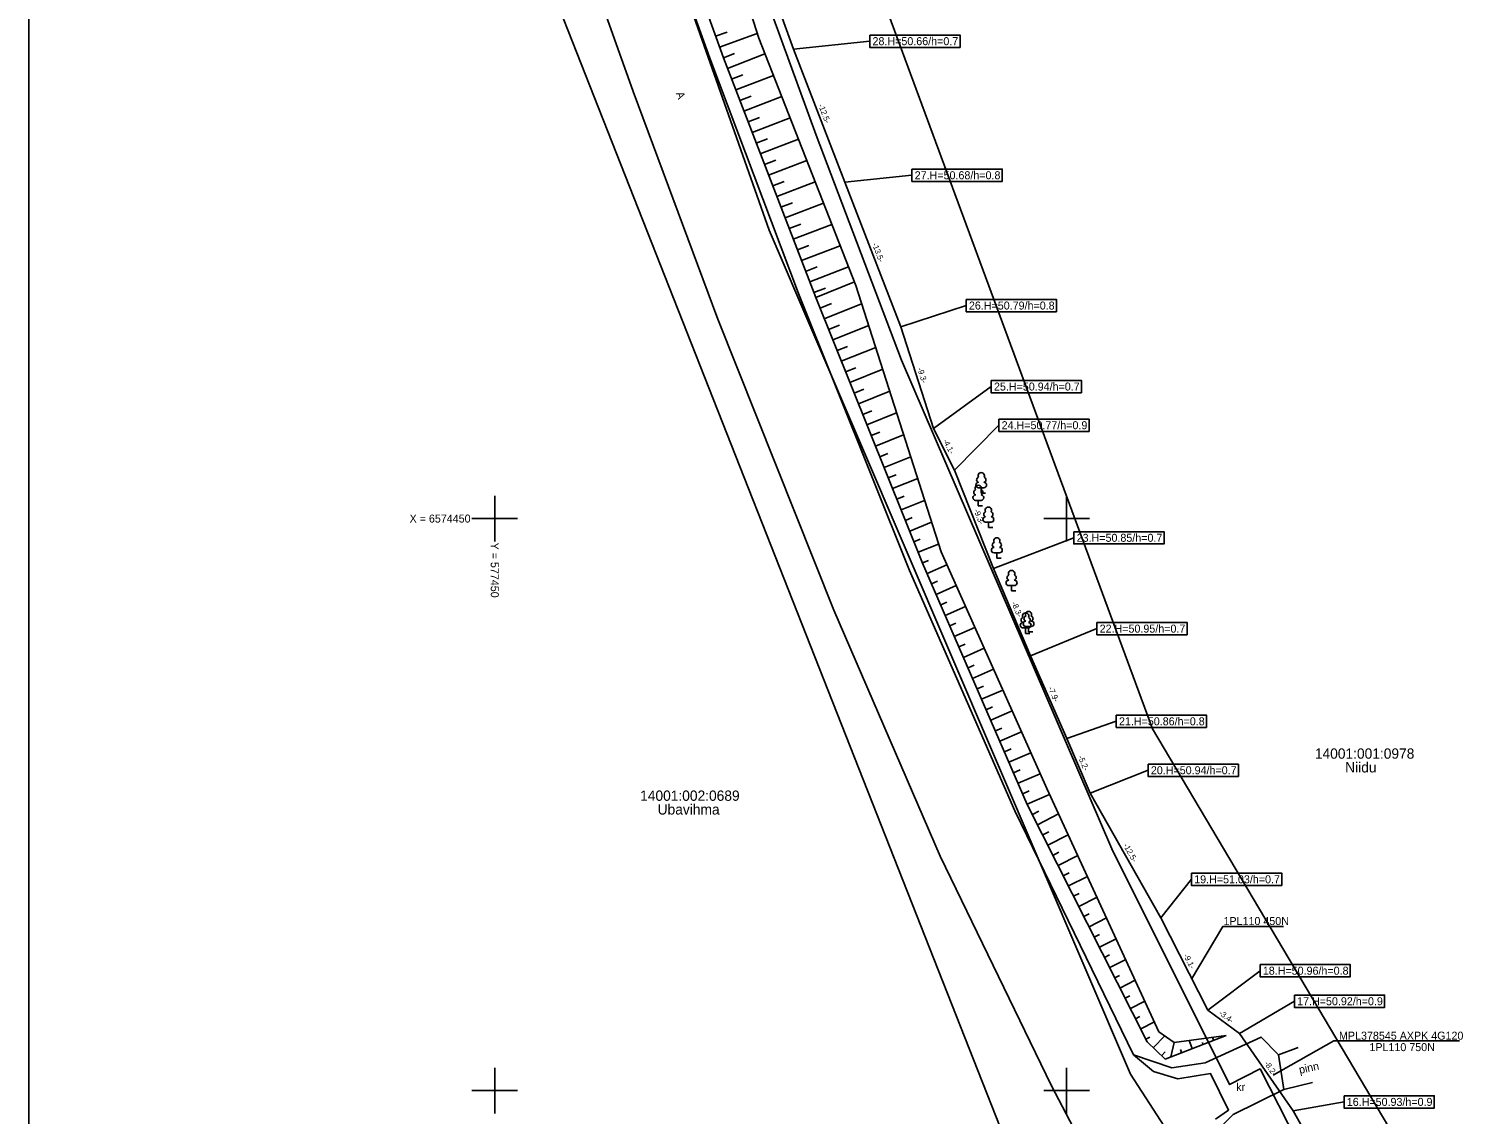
# Model space of a CAD drawing. Extents: x 577409 to 577599, y 6574248 to 6574623.
# Drawn here: x 577409.3 to 577535.3, y 6574397.9 to 6574492.8 of the extents above; entities that cross this region are included whole.
import ezdxf

# ---------------------------------------------------------------- set-up
doc = ezdxf.new("R2010")
doc.units = 0
for name, color, linetype in [('ABIJOONIS', 7, 'Continuous'), ('JOONSIDE', 7, 'Continuous'), ('MOOTPIIR', 7, 'Continuous'), ('MPKAABEL', 7, 'Continuous'), ('PIIR', 7, 'Continuous'), ('PUU', 7, 'Continuous'), ('RELJEEF', 7, 'Continuous'), ('TEE', 7, 'Continuous'), ('VORK', 7, 'Continuous'), ('VORMISTUS', 7, 'Continuous')]:
    doc.layers.add(name, color=color, linetype=linetype)

msp = doc.modelspace()

# ---------------------------------------------------------------- linework, layer by layer
at = {"layer": 'ABIJOONIS'}
for points in [[(577482.79, 6574492.26), (577490.68, 6574492.26), (577490.68, 6574491.19), (577482.79, 6574491.19)], [(577486.47, 6574480.55), (577494.37, 6574480.55), (577494.37, 6574479.47), (577486.47, 6574479.47)], [(577491.22, 6574469.16), (577499.11, 6574469.16), (577499.11, 6574468.08), (577491.22, 6574468.08)], [(577493.4, 6574462.08), (577501.3, 6574462.08), (577501.3, 6574461), (577493.4, 6574461)], [(577494.08, 6574458.7), (577501.97, 6574458.7), (577501.97, 6574457.62), (577494.08, 6574457.62)], [(577500.63, 6574448.85), (577508.53, 6574448.85), (577508.53, 6574447.78), (577500.63, 6574447.78)], [(577502.65, 6574440.92), (577510.54, 6574440.92), (577510.54, 6574439.84), (577502.65, 6574439.84)], [(577504.34, 6574432.82), (577512.23, 6574432.82), (577512.23, 6574431.74), (577504.34, 6574431.74)], [(577507.13, 6574428.53), (577515.02, 6574428.53), (577515.02, 6574427.46), (577507.13, 6574427.46)], [(577510.92, 6574419.01), (577518.81, 6574419.01), (577518.81, 6574417.93), (577510.92, 6574417.93)], [(577516.92, 6574411.02), (577524.81, 6574411.02), (577524.81, 6574409.95), (577516.92, 6574409.95)], [(577519.92, 6574408.35), (577527.81, 6574408.35), (577527.81, 6574407.27), (577519.92, 6574407.27)], [(577524.26, 6574399.55), (577532.15, 6574399.55), (577532.15, 6574398.47), (577524.26, 6574398.47)]]:
    msp.add_lwpolyline(points, close=True, dxfattribs=at)
for points in [[(577476.12, 6574491.04), (577482.79, 6574491.73)], [(577480.61, 6574479.4), (577486.47, 6574480.01)], [(577485.51, 6574466.77), (577491.22, 6574468.62)], [(577488.35, 6574457.88), (577493.4, 6574461.54)], [(577490.21, 6574454.23), (577494.08, 6574458.16)], [(577493.61, 6574445.63), (577500.63, 6574448.32)], [(577496.84, 6574438.01), (577502.65, 6574440.38)], [(577500.02, 6574430.77), (577504.34, 6574432.28)], [(577502.06, 6574426), (577507.13, 6574428)], [(577508.23, 6574415.1), (577510.92, 6574418.47)], [(577512.36, 6574407.04), (577516.92, 6574410.48)], [(577515.12, 6574404.99), (577519.92, 6574407.81)], [(577519.82, 6574398.23), (577524.26, 6574399.01)]]:
    msp.add_lwpolyline(points, dxfattribs=at)
at = {"layer": 'MOOTPIIR'}
msp.add_lwpolyline([(577547.26, 6574279.56), (577575.84, 6574323.15), (577538.54, 6574379.31), (577507.52, 6574431.61), (577455.05, 6574573.61), (577442.98, 6574603.95), (577430.24, 6574599.26), (577474, 6574475.2), (577505.6, 6574401.44), (577533.34, 6574358.6), (577556.31, 6574324.4), (577533.84, 6574288.02)], close=True, dxfattribs=at)
at = {"layer": 'MPKAABEL'}
for points in [[(577526.12, 6574387.08), (577519.82, 6574398.23), (577515.12, 6574404.99), (577512.36, 6574407.04), (577508.23, 6574415.1), (577502.06, 6574426), (577500.02, 6574430.77), (577496.84, 6574438.01), (577493.61, 6574445.63), (577490.21, 6574454.23), (577488.35, 6574457.88), (577485.51, 6574466.77), (577480.61, 6574479.4), (577476.12, 6574491.04), (577471.34, 6574504.26), (577466.07, 6574519.05), (577461.09, 6574532.35), (577457.19, 6574544.59), (577452.56, 6574558.19), (577445.88, 6574575.9), (577441.15, 6574588.61), (577440.45, 6574595.08)], [(577526.12, 6574387.08), (577519.82, 6574398.23), (577515.12, 6574404.99), (577512.36, 6574407.04), (577508.23, 6574415.1), (577502.06, 6574426), (577500.02, 6574430.77), (577496.84, 6574438.01), (577493.61, 6574445.63), (577490.21, 6574454.23), (577488.35, 6574457.88), (577485.51, 6574466.77), (577480.61, 6574479.4), (577476.12, 6574491.04), (577471.34, 6574504.26), (577466.07, 6574519.05), (577461.09, 6574532.35), (577457.19, 6574544.59), (577452.56, 6574558.19), (577445.88, 6574575.9), (577441.15, 6574588.61), (577440.45, 6574595.08)], [(577510.93, 6574409.74), (577513.65, 6574414.34), (577518.97, 6574414.34)], [(577518.07, 6574401.35), (577523.37, 6574404.35), (577534.37, 6574404.35)]]:
    msp.add_lwpolyline(points, dxfattribs=at)
at = {"layer": 'PIIR'}
for points in [[(577430.7, 6574617.36), (577454.8, 6574548.9), (577470.46, 6574504.45), (577478.09, 6574483.51), (577485.56, 6574463.85), (577503.96, 6574421.12), (577514.25, 6574400.53), (577516.92, 6574401.89), (577520.16, 6574395.55), (577527.85, 6574381.74), (577539.29, 6574362.59), (577550.82, 6574344.74), (577560.07, 6574329.82), (577574.04, 6574314.31), (577576.1, 6574312.13), (577591.26, 6574296.13)], [(577581, 6574271.94), (577559.71, 6574294.67), (577556.27, 6574291.45), (577550.07, 6574299.19), (577544.77, 6574301.73), (577535.56, 6574323.58), (577492.55, 6574379.32), (577497.67, 6574387.99), (577431.32, 6574556.32), (577412.67, 6574609.11)], [(577411.57, 6574555.42), (577431.32, 6574556.32), (577497.67, 6574387.99), (577492.55, 6574379.32), (577452.64, 6574311.35), (577492.15, 6574268.91)]]:
    msp.add_lwpolyline(points, dxfattribs=at)
at = {"layer": 'PUU'}
for p, q in [((577492.78, 6574452.7), (577492.3, 6574452.7)), ((577492.54, 6574452.22), (577492.54, 6574452.7)), ((577492.92, 6574452.22), (577492.54, 6574452.22)), ((577492.52, 6574451.59), (577492.04, 6574451.59)), ((577492.28, 6574451.12), (577492.28, 6574451.59)), ((577492.66, 6574451.12), (577492.28, 6574451.12)), ((577493.4, 6574449.68), (577492.92, 6574449.68)), ((577493.16, 6574449.21), (577493.16, 6574449.68)), ((577493.54, 6574449.21), (577493.16, 6574449.21)), ((577494.14, 6574447.01), (577493.66, 6574447.01)), ((577493.9, 6574446.53), (577493.9, 6574447.01)), ((577494.28, 6574446.53), (577493.9, 6574446.53)), ((577495.43, 6574444.15), (577494.95, 6574444.15)), ((577495.19, 6574443.67), (577495.19, 6574444.15)), ((577495.57, 6574443.67), (577495.19, 6574443.67)), ((577496.91, 6574440.56), (577496.43, 6574440.56)), ((577496.67, 6574440.09), (577496.67, 6574440.56)), ((577496.66, 6574440.44), (577496.18, 6574440.44)), ((577496.42, 6574439.96), (577496.42, 6574440.44)), ((577496.8, 6574439.96), (577496.42, 6574439.96)), ((577497.05, 6574440.09), (577496.67, 6574440.09))]:
    msp.add_line(p, q, dxfattribs=at)
for centre, radius, start, end in [((577492.3, 6574452.93), 0.238, 90.0016, 269.3953), ((577492.37, 6574453.39), 0.233, 109.0217, 253.1415), ((577492.54, 6574453.74), 0.277, 332.5799, 207.4201), ((577492.71, 6574453.39), 0.233, 286.8508, 70.9859), ((577492.77, 6574452.93), 0.238, 270.6047, 89.9984), ((577492.05, 6574451.83), 0.238, 90.0016, 269.3953), ((577492.11, 6574452.29), 0.233, 109.0217, 253.1415), ((577492.28, 6574452.64), 0.277, 332.5799, 207.4201), ((577492.45, 6574452.29), 0.233, 286.8508, 70.9859), ((577492.52, 6574451.83), 0.238, 270.6047, 89.9984), ((577493.16, 6574450.73), 0.277, 332.5799, 207.4201), ((577492.92, 6574449.92), 0.238, 90.0016, 269.3953), ((577492.99, 6574450.38), 0.233, 109.0217, 253.1415), ((577493.33, 6574450.38), 0.233, 286.8508, 70.9859), ((577493.4, 6574449.92), 0.238, 270.6047, 89.9984), ((577493.9, 6574448.05), 0.277, 332.5799, 207.4201), ((577493.66, 6574447.24), 0.238, 90.0016, 269.3953), ((577493.73, 6574447.7), 0.233, 109.0217, 253.1415), ((577494.07, 6574447.7), 0.233, 286.8508, 70.9859), ((577494.14, 6574447.24), 0.238, 270.6047, 89.9984), ((577494.95, 6574444.38), 0.238, 90.0016, 269.3953), ((577495.02, 6574444.84), 0.233, 109.0217, 253.1415), ((577495.19, 6574445.19), 0.277, 332.5799, 207.4201), ((577495.36, 6574444.84), 0.233, 286.8508, 70.9859), ((577495.43, 6574444.38), 0.238, 270.6047, 89.9984), ((577496.67, 6574441.61), 0.277, 332.5799, 207.4201), ((577496.19, 6574440.68), 0.238, 90.0016, 269.3953), ((577496.25, 6574441.14), 0.233, 109.0217, 253.1415), ((577496.42, 6574441.48), 0.277, 332.5799, 207.4201), ((577496.44, 6574440.8), 0.238, 90.0016, 269.3953), ((577496.5, 6574441.26), 0.233, 109.0217, 253.1415), ((577496.59, 6574441.14), 0.233, 286.8508, 70.9859), ((577496.66, 6574440.68), 0.238, 270.6047, 89.9984), ((577496.84, 6574441.26), 0.233, 286.8508, 70.9859), ((577496.91, 6574440.8), 0.238, 270.6047, 89.9984)]:
    msp.add_arc(centre, radius, start, end, dxfattribs=at)
at = {"layer": 'RELJEEF'}
for p, q in [((577469.31, 6574492.16), (577470.31, 6574492.51)), ((577469.64, 6574491.22), (577472.95, 6574492.39)), ((577469.99, 6574490.28), (577470.97, 6574490.66)), ((577470.35, 6574489.34), (577473.62, 6574490.61)), ((577470.71, 6574488.41), (577471.69, 6574488.79)), ((577471.07, 6574487.48), (577474.36, 6574488.74)), ((577471.43, 6574486.54), (577472.42, 6574486.93)), ((577471.79, 6574485.61), (577475.09, 6574486.88)), ((577472.15, 6574484.68), (577473.14, 6574485.06)), ((577472.5, 6574483.74), (577475.82, 6574485.02)), ((577472.86, 6574482.81), (577473.86, 6574483.2)), ((577473.22, 6574481.88), (577476.55, 6574483.16)), ((577473.58, 6574480.95), (577474.58, 6574481.33)), ((577473.94, 6574480.01), (577477.28, 6574481.3)), ((577474.3, 6574479.08), (577475.31, 6574479.47)), ((577474.66, 6574478.15), (577478.01, 6574479.44)), ((577475.02, 6574477.21), (577476.03, 6574477.6)), ((577475.38, 6574476.28), (577478.75, 6574477.58)), ((577475.74, 6574475.35), (577476.75, 6574475.74)), ((577476.1, 6574474.41), (577479.48, 6574475.71)), ((577476.46, 6574473.48), (577477.47, 6574473.87)), ((577476.82, 6574472.55), (577480.21, 6574473.85)), ((577477.18, 6574471.61), (577478.2, 6574472.01)), ((577477.54, 6574470.68), (577480.94, 6574471.99)), ((577477.9, 6574469.75), (577478.92, 6574470.14)), ((577478.06, 6574469.32), (577481.45, 6574470.68)), ((577478.44, 6574468.39), (577479.44, 6574468.79)), ((577478.81, 6574467.46), (577482.08, 6574468.78)), ((577479.18, 6574466.53), (577480.14, 6574466.92)), ((577479.56, 6574465.61), (577482.7, 6574466.87)), ((577479.93, 6574464.68), (577480.85, 6574465.05)), ((577480.3, 6574463.75), (577483.31, 6574464.96)), ((577480.68, 6574462.82), (577481.56, 6574463.18)), ((577481.05, 6574461.9), (577483.92, 6574463.05)), ((577481.42, 6574460.97), (577482.26, 6574461.31)), ((577481.8, 6574460.04), (577484.53, 6574461.14)), ((577482.17, 6574459.11), (577482.97, 6574459.43)), ((577482.54, 6574458.18), (577485.14, 6574459.23)), ((577482.92, 6574457.26), (577483.68, 6574457.56)), ((577483.29, 6574456.33), (577485.75, 6574457.32)), ((577483.66, 6574455.4), (577484.38, 6574455.69)), ((577484.04, 6574454.47), (577486.37, 6574455.41)), ((577484.41, 6574453.55), (577485.09, 6574453.82)), ((577484.78, 6574452.62), (577486.98, 6574453.5)), ((577485.16, 6574451.69), (577485.8, 6574451.95)), ((577485.53, 6574450.76), (577487.59, 6574451.59)), ((577485.9, 6574449.84), (577486.5, 6574450.08)), ((577486.28, 6574448.91), (577488.2, 6574449.68)), ((577486.65, 6574447.98), (577487.21, 6574448.2)), ((577487.02, 6574447.05), (577488.81, 6574447.77)), ((577487.4, 6574446.13), (577487.92, 6574446.34)), ((577487.8, 6574445.21), (577489.54, 6574445.96)), ((577488.19, 6574444.29), (577488.72, 6574444.52)), ((577488.59, 6574443.37), (577490.35, 6574444.14)), ((577488.99, 6574442.46), (577489.52, 6574442.69)), ((577489.39, 6574441.54), (577491.17, 6574442.31)), ((577489.79, 6574440.62), (577490.32, 6574440.85)), ((577490.18, 6574439.7), (577491.98, 6574440.48)), ((577490.58, 6574438.79), (577491.13, 6574439.02)), ((577490.98, 6574437.87), (577492.8, 6574438.66)), ((577491.38, 6574436.95), (577491.93, 6574437.19)), ((577491.78, 6574436.03), (577493.62, 6574436.83)), ((577492.17, 6574435.12), (577492.73, 6574435.36)), ((577492.57, 6574434.2), (577494.43, 6574435.01)), ((577492.97, 6574433.28), (577493.53, 6574433.53)), ((577493.37, 6574432.37), (577495.25, 6574433.18)), ((577493.77, 6574431.45), (577494.33, 6574431.69)), ((577494.17, 6574430.53), (577496.06, 6574431.35)), ((577494.56, 6574429.61), (577495.14, 6574429.86)), ((577494.96, 6574428.7), (577496.88, 6574429.53)), ((577495.36, 6574427.78), (577495.94, 6574428.03)), ((577495.76, 6574426.86), (577497.7, 6574427.7)), ((577496.16, 6574425.94), (577496.74, 6574426.2)), ((577496.55, 6574425.03), (577498.52, 6574425.88)), ((577497.01, 6574424.13), (577497.57, 6574424.42)), ((577497.46, 6574423.24), (577499.3, 6574424.18)), ((577497.91, 6574422.35), (577498.45, 6574422.62)), ((577498.36, 6574421.46), (577500.14, 6574422.36)), ((577498.81, 6574420.56), (577499.33, 6574420.83)), ((577499.26, 6574419.67), (577500.98, 6574420.54)), ((577499.71, 6574418.78), (577500.22, 6574419.03)), ((577500.16, 6574417.89), (577501.82, 6574418.72)), ((577500.61, 6574416.99), (577501.1, 6574417.24)), ((577501.06, 6574416.1), (577502.66, 6574416.91)), ((577501.52, 6574415.21), (577501.98, 6574415.45)), ((577501.97, 6574414.32), (577503.49, 6574415.09)), ((577502.42, 6574413.42), (577502.87, 6574413.65)), ((577502.87, 6574412.53), (577504.33, 6574413.27)), ((577503.32, 6574411.64), (577503.75, 6574411.86)), ((577503.77, 6574410.75), (577505.17, 6574411.45)), ((577504.22, 6574409.85), (577504.63, 6574410.06)), ((577504.67, 6574408.96), (577506.01, 6574409.64)), ((577505.12, 6574408.07), (577505.52, 6574408.27)), ((577505.58, 6574407.18), (577506.85, 6574407.82)), ((577506.03, 6574406.28), (577506.4, 6574406.47)), ((577506.48, 6574405.39), (577507.69, 6574406)), ((577506.93, 6574404.5), (577507.29, 6574404.68)), ((577507.57, 6574403.75), (577508.58, 6574404.79)), ((577509.13, 6574402.95), (577509.41, 6574404.2)), ((577510.99, 6574403.68), (577510.72, 6574404.38)), ((577511.92, 6574404.05), (577511.87, 6574404.19)), ((577512.86, 6574404.41), (577512.76, 6574404.67)), ((577508.29, 6574403.05), (577508.63, 6574403.4)), ((577510.06, 6574403.32), (577509.95, 6574403.59))]:
    msp.add_line(p, q, dxfattribs=at)
for points in [[(577436.48, 6574595.57), (577438.5, 6574588.98), (577445.38, 6574568.96), (577453.56, 6574547.14), (577461.46, 6574525.42), (577469.08, 6574504.59), (577473.09, 6574491.98), (577481.57, 6574470.38), (577489.03, 6574447.09), (577498.28, 6574426.4), (577508.08, 6574405.14), (577509.41, 6574404.2), (577513.94, 6574404.83)], [(577433.81, 6574592.77), (577434.03, 6574592.11), (577437.26, 6574582.65), (577440.2, 6574574.14), (577441.84, 6574569.42), (577442.49, 6574567.53), (577445.53, 6574559.06), (577450.25, 6574545.88), (577454.26, 6574534.57), (577457.61, 6574525.14), (577459.95, 6574518.55), (577462.28, 6574511.95), (577464.29, 6574506.29), (577466.3, 6574500.64), (577467.3, 6574497.81), (577468.97, 6574493.1), (577469.99, 6574490.28), (577471.07, 6574487.48), (577478.06, 6574469.32), (577487.4, 6574446.11), (577496.56, 6574425.02), (577507.05, 6574404.26), (577508.61, 6574402.75), (577513.94, 6574404.83)]]:
    msp.add_lwpolyline(points, dxfattribs=at)
at = {"layer": 'TEE'}
for p, q in [((577518.52, 6574403.13), (577520.25, 6574403.76)), ((577521.5, 6574400.72), (577519.01, 6574400.09))]:
    msp.add_line(p, q, dxfattribs=at)
for points in [[(577496.03, 6574370.72), (577502.99, 6574378.9), (577505.19, 6574381.18), (577505.93, 6574383.26), (577506.11, 6574386.24), (577498.68, 6574400.43), (577488.96, 6574420.49), (577479.65, 6574441.99), (577469.51, 6574467.42), (577462.1, 6574487.32), (577457.19, 6574501.09), (577450.36, 6574520.91), (577443.01, 6574541.7), (577435.1, 6574564.11), (577427.13, 6574586.95), (577425.65, 6574588.64), (577423.4, 6574590.1), (577420.59, 6574590.39), (577419.75, 6574593.63), (577422.09, 6574596.27), (577422.4, 6574597.19), (577422.56, 6574599.92), (577419.69, 6574607.98)], [(577433.61, 6574589.9), (577434.17, 6574588.31), (577441.62, 6574566.81), (577449.09, 6574545.74), (577456.79, 6574523.85), (577464.24, 6574502.97), (577468.8, 6574490.25), (577476.55, 6574469.67), (577486.27, 6574445.45), (577495.46, 6574424.45), (577505.84, 6574403.13), (577507.61, 6574401.66), (577509.74, 6574401.04), (577512.59, 6574401.49), (577514.16, 6574398.29), (577513.03, 6574397.49)], [(577505.84, 6574403.13), (577509.19, 6574402), (577512.12, 6574402.42), (577517.01, 6574404.67), (577518.52, 6574403.13), (577519.01, 6574400.09), (577514.57, 6574397.91), (577512.68, 6574396.04), (577511.49, 6574393.96)]]:
    msp.add_lwpolyline(points, dxfattribs=at)
at = {"layer": 'VORK'}
for p, q in [((577450, 6574452), (577450, 6574448)), ((577500, 6574452), (577500, 6574448)), ((577448, 6574450), (577452, 6574450)), ((577498, 6574450), (577502, 6574450)), ((577450, 6574402), (577450, 6574398)), ((577500, 6574402), (577500, 6574398)), ((577448, 6574400), (577452, 6574400)), ((577498, 6574400), (577502, 6574400))]:
    msp.add_line(p, q, dxfattribs=at)
at = {"layer": 'VORMISTUS'}
msp.add_lwpolyline([(577599.26, 6574623.18), (577409.26, 6574623.18), (577409.26, 6574247.59), (577599.26, 6574247.59)], close=True, dxfattribs=at)

# ---------------------------------------------------------------- texts
at = {"layer": 'ABIJOONIS'}
for s, p in [('28.H=50.66/h=0.7', (577483.03, 6574491.38)), ('27.H=50.68/h=0.8', (577486.72, 6574479.66)), ('26.H=50.79/h=0.8', (577491.46, 6574468.27)), ('25.H=50.94/h=0.7', (577493.65, 6574461.19)), ('24.H=50.77/h=0.9', (577494.32, 6574457.81)), ('23.H=50.85/h=0.7', (577500.88, 6574447.97)), ('22.H=50.95/h=0.7', (577502.89, 6574440.03)), ('21.H=50.86/h=0.8', (577504.58, 6574431.93)), ('20.H=50.94/h=0.7', (577507.37, 6574427.65)), ('19.H=51.03/h=0.7', (577511.16, 6574418.12)), ('18.H=50.96/h=0.8', (577517.16, 6574410.13)), ('17.H=50.92/h=0.9', (577520.16, 6574407.46)), ('16.H=50.93/h=0.9', (577524.5, 6574398.66))]:
    msp.add_text(s, height=0.7, dxfattribs=at).set_placement(p)
at = {"layer": 'JOONSIDE'}
for s, rotation, p in [('-12.5-', 291.0639, (577478.28, 6574486.13)), ('-13.5-', 291.2321, (577482.98, 6574473.99)), ('-9.3-', 287.6956, (577486.94, 6574463.11)), ('-4.1-', 297.0102, (577489.17, 6574456.81)), ('-9.3-', 291.6048, (577491.87, 6574450.72)), ('-8.3-', 292.9672, (577495.17, 6574442.61)), ('-7.9-', 293.6967, (577498.36, 6574435.18)), ('-5.2-', 293.1758, (577500.98, 6574429.17)), ('-12.5-', 299.4876, (577504.93, 6574421.44)), ('-9.1-', 297.1368, (577510.2, 6574411.81)), ('-3.4-', 323.4231, (577513.27, 6574406.68)), ('-8.2-', 304.8193, (577517.25, 6574402.37))]:
    msp.add_text(s, height=0.5, rotation=rotation, dxfattribs=at).set_placement(p)
at = {"layer": 'MPKAABEL'}
for s, p in [('1PL110 450N', (577513.72, 6574414.47)), ('MPL378545 AXPK 4G120', (577523.82, 6574404.45)), ('1PL110 750N', (577526.48, 6574403.45))]:
    msp.add_text(s, height=0.7, dxfattribs=at).set_placement(p)
at = {"layer": 'PIIR'}
for s, p in [('14001:001:0978', (577521.71, 6574429.01)), ('Niidu', (577524.36, 6574427.81)), ('14001:002:0689', (577462.71, 6574425.33)), ('Ubavihma', (577464.24, 6574424.13))]:
    msp.add_text(s, height=0.9, dxfattribs=at).set_placement(p)
at = {"layer": 'TEE'}
for s, rotation, p in [('A', 290.3045, (577465.82, 6574487.17)), ('pinn', 12.6422, (577520.4, 6574401.46))]:
    msp.add_text(s, height=0.7, rotation=rotation, dxfattribs=at).set_placement(p)
msp.add_text('kr', height=0.7, dxfattribs=at).set_placement((577514.83, 6574399.96))
at = {"layer": 'VORK'}
msp.add_text('X = 6574450', height=0.7, dxfattribs=at).set_placement((577442.55, 6574449.65))
msp.add_text('Y = 577450 ', height=0.7, rotation=270, dxfattribs=at).set_placement((577449.65, 6574447.9))

doc.saveas('drawing.dxf')
